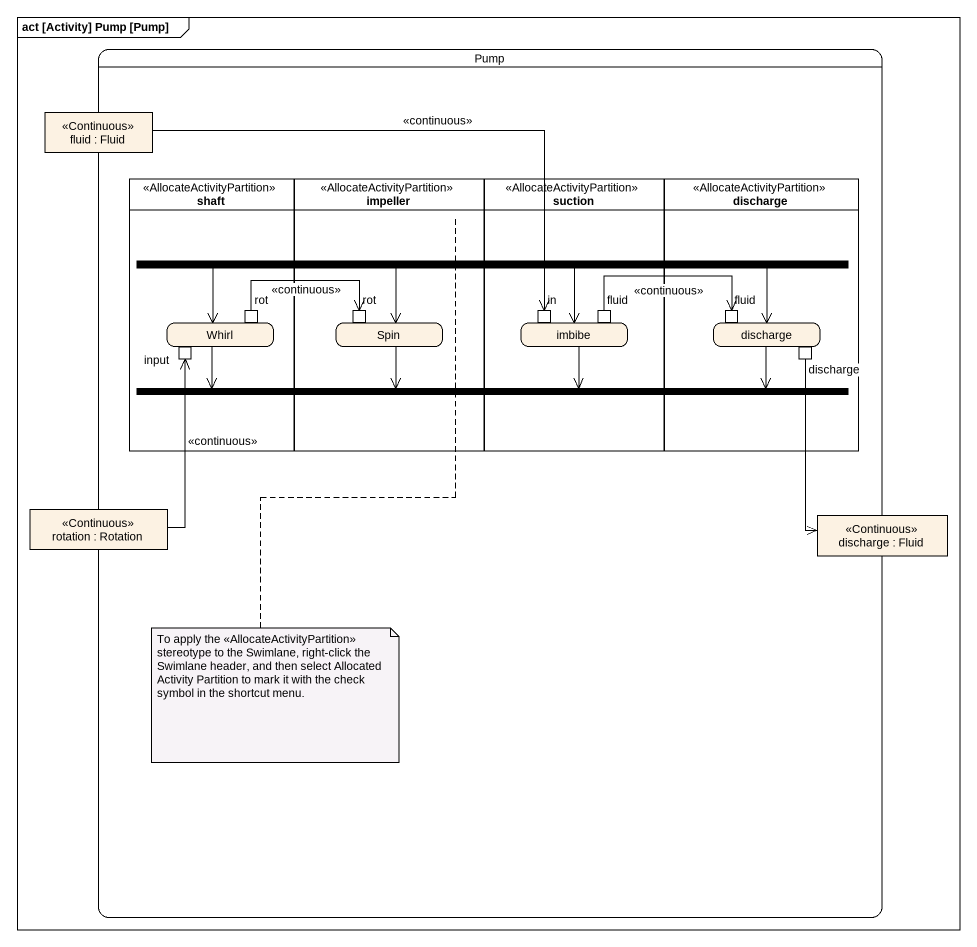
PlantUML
@startuml
mainframe act [Activity] Pump [Pump]
hide empty description
state Pump {
  state "fluid : Fluid" as fluid <<Continuous>>
  state shaft <<AllocateActivityPartition>> {
    state Whirl {
      state input <<inputPin>>
      state rot <<outputPin>>
    }
  }
  state impeller <<AllocateActivityPartition>> {
    state Spin {
      state "rot" as rot_2 <<inputPin>>
    }
  }
  state suction <<AllocateActivityPartition>> {
    state imbibe {
      state in <<inputPin>>
      state "fluid" as fluid_2 <<outputPin>>
    }
  }
  state discharge <<AllocateActivityPartition>> {
    state "discharge" as discharge_2 {
      state "fluid" as fluid_3 <<inputPin>>
      state "discharge" as discharge_3 <<outputPin>>
    }
  }
  state fork1 <<fork>>
  state fork2 <<join>>
  state "rotation : Rotation" as rotation <<Continuous>>
  state "discharge : Fluid" as discharge_4 <<Continuous>>
}
fluid -right-> in : <<continuous>>
fork1 -left-> Whirl
fork1 --> Spin
fork1 --> imbibe
fork1 -right-> discharge_2
Whirl -right-> fork2
rot -right-> rot_2 : <<continuous>>
Spin -right-> fork2
imbibe --> fork2
fluid_2 -right-> fluid_3 : <<continuous>>
discharge_2 -left-> fork2
discharge_3 --> discharge_4
rotation -up-> input : <<continuous>>
note bottom of impeller : To apply the <<AllocateActivityPartition>> stereotype to the Swimlane, right-click the Swimlane header, and then select Allocated Activity Partition to mark it with the check symbol in the shortcut menu.
@enduml
